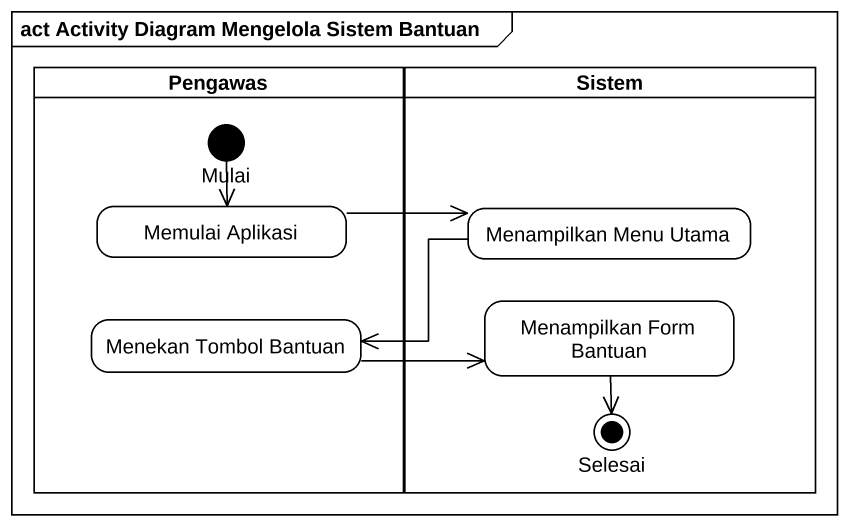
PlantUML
@startuml
mainframe act Activity Diagram Mengelola Sistem Bantuan
hide empty description
state Pengawas <<partition>> {
  state Mulai <<start>>
  state "Memulai Aplikasi" as Memulai_Aplikasi
  state "Menekan Tombol Bantuan" as Menekan_Tombol_Bantuan
}
state Sistem <<partition>> {
  state "Menampilkan Menu Utama" as Menampilkan_Menu_Utama
  state "Menampilkan Form Bantuan" as Menampilkan_Form_Bantuan
  state Selesai <<end>>
}
Mulai --> Memulai_Aplikasi
Memulai_Aplikasi -right-> Menampilkan_Menu_Utama
Menampilkan_Menu_Utama -left-> Menekan_Tombol_Bantuan
Menekan_Tombol_Bantuan -right-> Menampilkan_Form_Bantuan
Menampilkan_Form_Bantuan --> Selesai
@enduml
